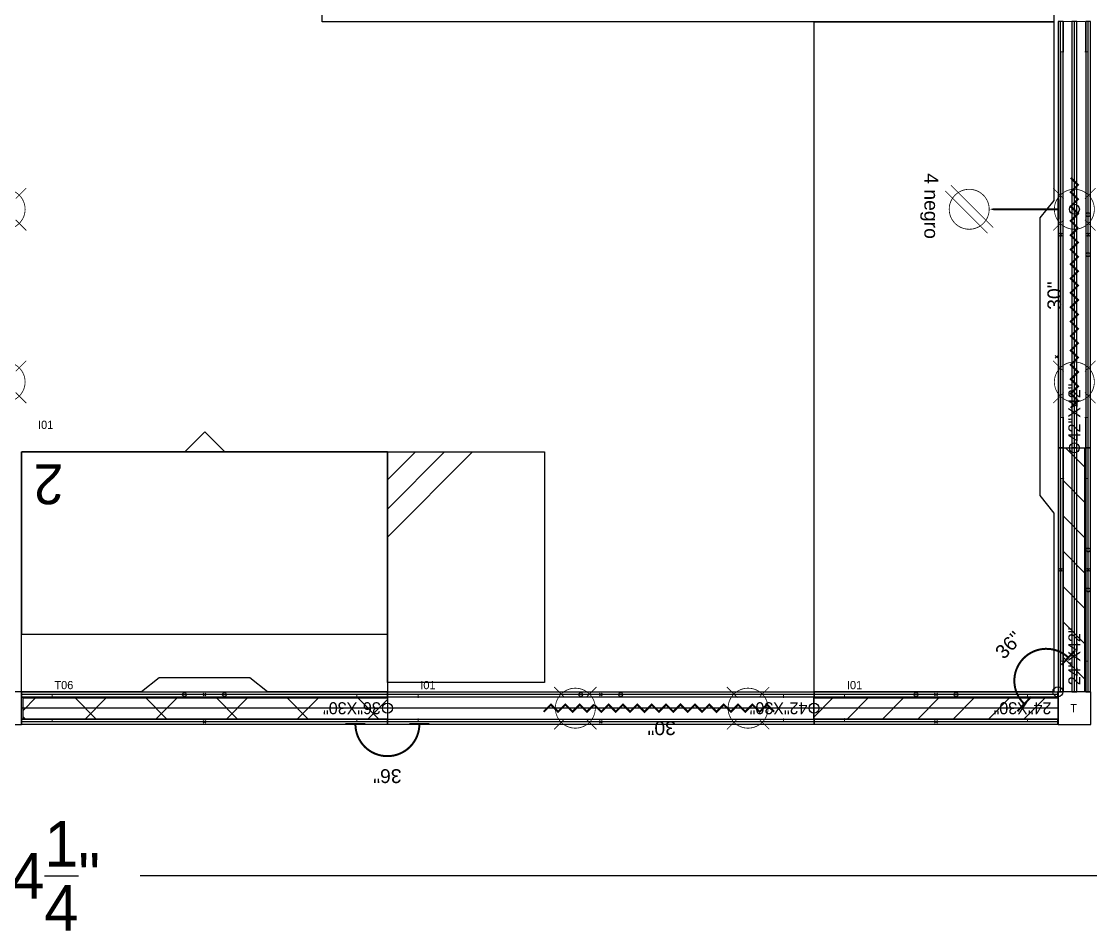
# Model space of a CAD drawing. Header units: inches. Extents: x 126 to 13186, y 9 to 361.
# Drawn here: x 8023.7 to 8129, y 21.4 to 110.9 of the extents above; entities that cross this region are included whole.
import ezdxf
from ezdxf.enums import TextEntityAlignment as Align

# ---------------------------------------------------------------- set-up
doc = ezdxf.new("R2010")
doc.units = ezdxf.units.IN
doc.header["$MEASUREMENT"] = 0
for name, color, linetype in [('DD2D', 7, 'Continuous'), ('DD2D_Geometry', 7, 'Continuous'), ('ELECTRI', 7, 'Continuous'), ('ENFASIS NEW', 7, 'Continuous'), ('Id Unión', 7, 'Continuous'), ('LATEFILE', 7, 'Continuous'), ('LATFILE', 7, 'Continuous'), ('LF', 7, 'Continuous'), ('PV-26D', 7, 'Continuous'), ('S7000', 7, 'Continuous'), ('TEXT HARNESS', 7, 'Continuous')]:
    doc.layers.add(name, color=color, linetype=linetype)
doc.styles.add('ARIAL', font='arial.ttf')
doc.styles.get("Standard").update_dxf_attribs({"font": 'stylu.ttf'})
doc.dimstyles.get("Standard").update_dxf_attribs({"dimscale": 25, "dimtxt": 0.18, "dimasz": 0.18, "dimexe": 0.18, "dimexo": 0.0625, "dimgap": 0.09, "dimtad": 0, "dimtih": 1, "dimtoh": 1, "dimzin": 0, "dimdsep": 46, "dimlunit": 4, "dimtxsty": 'Standard', "dimcen": 0.09, "dimadec": 0, "dimazin": 0, "dimtfac": 1, "dimtofl": 0, "dimtmove": 0, "dimatfit": 3, "dimfxl": 1, "dimtolj": 1, "dimtzin": 0, "dimarcsym": 0})

# ---------------------------------------------------------------- blocks, each defined once
blk = doc.blocks.new('829030')
at = {"color": 1, "const_width": 0.002}
for points in [[(0.1385, 0.0265), (0.112, 0.053)], [(0.1915, 0.0265), (0.218, 0.053)], [(0.5705, 0.0265), (0.544, 0.053)], [(0.6235, 0.0265), (0.65, 0.053)], [(0.1385, -0.0265), (0.112, -0.053)], [(0.1915, -0.0265), (0.218, -0.053)], [(0.5705, -0.0265), (0.544, -0.053)], [(0.6235, -0.0265), (0.65, -0.053)]]:
    blk.add_lwpolyline(points, dxfattribs=at)
for points in [[(0.165, -0.05, -1), (0.165, 0.05, -1)], [(0.597, -0.05, 1), (0.597, 0.05, 1)]]:
    blk.add_lwpolyline(points, format="xyb", close=True, dxfattribs=at)
at = {"color": 1}
for points in [[(0.1, 0.009, 0.005, 0.005, 0), (0.118, -0.009, 0.005, 0.005, 0), (0.136, 0.009, 0.005, 0.005, 0), (0.154, -0.009, 0.005, 0.005, 0), (0.172, 0.009, 0.005, 0.005, 0), (0.19, -0.009, 0.005, 0.005, 0), (0.208, 0.009, 0.005, 0.005, 0), (0.226, -0.009, 0.005, 0.005, 0), (0.244, 0.009, 0.005, 0.005, 0), (0.262, -0.009, 0.005, 0.005, 0), (0.28, 0.009, 0.005, 0.005, 0), (0.298, -0.009, 0.005, 0.005, 0), (0.316, 0.009, 0.005, 0.005, 0), (0.334, -0.009, 0.005, 0.005, 0), (0.352, 0.009, 0.005, 0.005, 0), (0.37, -0.009, 0.005, 0.005, 0), (0.388, 0.009, 0.005, 0.005, 0), (0.406, -0.009, 0.005, 0.005, 0), (0.424, 0.009, 0.005, 0.005, 0), (0.442, -0.009, 0.005, 0.005, 0), (0.46, 0.009, 0.005, 0.005, 0), (0.478, -0.009, 0.005, 0.005, 0), (0.496, 0.009, 0.005, 0.005, 0), (0.514, -0.009, 0.005, 0.005, 0), (0.532, 0.009, 0.005, 0.005, 0), (0.55, -0.009, 0, 0, 0)], [(0.676, 0.009, 0.005, 0.005, 0), (0.658, -0.009, 0.005, 0.005, 0), (0.64, 0.009, 0.005, 0.005, 0), (0.622, -0.009, 0.005, 0.005, 0), (0.604, 0.009, 0.005, 0.005, 0), (0.586, -0.009, 0.005, 0.005, 0), (0.568, 0.009, 0.005, 0.005, 0), (0.55, -0.009, 0, 0, 0)]]:
    blk.add_lwpolyline(points, format="xyseb", dxfattribs=at)
blk.add_circle((0, 0), 0.0125, dxfattribs=at)
blk.add_point((0, 0), dxfattribs=at)
at = {"layer": 'TEXT HARNESS', "color": 1, "style": 'ARIAL'}
blk.add_text('30"', height=0.03469, dxfattribs=at).set_placement((0.381, 0.05), align=Align.MIDDLE)
blk = doc.blocks.new('817736')
at = {"color": 3, "const_width": 0.005}
blk.add_lwpolyline([(0.08, 0.04, 1), (-0.08, 0.04)], format="xyb", dxfattribs=at)
for points in [[(-0.055, 0.04), (-0.105, 0.04)], [(0.055, 0.04), (0.105, 0.04)]]:
    blk.add_lwpolyline(points, dxfattribs=at)
at = {"color": 3}
blk.add_circle((0, 0), 0.0125, dxfattribs=at)
blk.add_point((0, 0), dxfattribs=at)
at = {"layer": 'TEXT HARNESS', "color": 3, "style": 'ARIAL'}
blk.add_text('36"', height=0.03469, dxfattribs=at).set_placement((0, 0.17), align=Align.MIDDLE)
blk = doc.blocks.new('8065E4C')
at = {"color": 1, "const_width": 0.005}
blk.add_lwpolyline([(0.025, -0.04), (-0.025, -0.04)], dxfattribs=at)
at = {"color": 1}
for points in [[(0, -0.04, 0.005, 0.005, 0), (0, -0.165, 0.025, 0, 0), (0, -0.2114, 0, 0, 0)], [(-0.0601, -0.309, 0.002, 0.002, 0), (0.046, -0.2029, 0.002, 0.002, 0)], [(-0.046, -0.3231, 0.002, 0.002, 0), (0.0601, -0.217, 0.002, 0.002, 0)]]:
    blk.add_lwpolyline(points, format="xyseb", dxfattribs=at)
at = {"color": 1, "const_width": 0.002}
blk.add_lwpolyline([(-0.05, -0.263, -1), (0.05, -0.263, -1)], format="xyb", close=True, dxfattribs=at)
at = {"color": 1}
blk.add_circle((0, 0), 0.0125, dxfattribs=at)
blk.add_point((0, 0), dxfattribs=at)
at = {"layer": 'TEXT HARNESS', "color": 1, "style": 'ARIAL'}
blk.add_text('4 negro', height=0.03469, dxfattribs=at).set_placement((-0.0081, -0.363), align=Align.MIDDLE)
blk = doc.blocks.new('*X45')
at = {"color": 0}
for p, q in [((45.2092, -47.6869), (45.2569, -47.6392)), ((45.2923, -47.6922), (45.3453, -47.6392)), ((45.3807, -47.6922), (45.4337, -47.6392)), ((45.4691, -47.6922), (45.5221, -47.6392)), ((45.5575, -47.6922), (45.6105, -47.6392)), ((45.6459, -47.6922), (45.6989, -47.6392)), ((45.7343, -47.6922), (45.7873, -47.6392))]:
    blk.add_line(p, q, dxfattribs=at)
blk = doc.blocks.new('806224')
at = {"color": 1}
for p, q in [((-0.6104, 0), (0, 0)), ((-0.6104, -0.053), (-0.6104, 0)), ((0, 0), (0, -0.053)), ((0, -0.053), (-0.6104, -0.053))]:
    blk.add_line(p, q, dxfattribs=at)
blk.add_blockref('*X45', (-45.8197, 47.6392), dxfattribs=at)
blk = doc.blocks.new('DD40102466AB')
at = {"color": 1}
for p, q in [((0.0035, -0.0035), (-0.0035, 0.0035)), ((0.0035, 0.0035), (-0.0035, -0.0035))]:
    blk.add_line(p, q, dxfattribs=at)
blk.add_lwpolyline([(-0.3472, -0.0417), (0.3472, -0.0417), (0.391, -0.0067), (0.838, -0.0067), (0.838, -0.6067), (-0.838, -0.6067), (-0.838, -0.0067), (-0.391, -0.0067)], close=True)
blk.add_point((0, 0))
blk.add_point((0, 0))
blk.add_point((0, 0), dxfattribs=at)
blk = doc.blocks.new('DD40102442AB')
at = {"color": 1}
for p, q in [((0.0035, -0.0035), (-0.0035, 0.0035)), ((0.0035, 0.0035), (-0.0035, -0.0035))]:
    blk.add_line(p, q, dxfattribs=at)
blk.add_point((0, 0))
blk.add_point((0, 0))
blk.add_point((0, 0), dxfattribs=at)
blk = doc.blocks.new('S7012')
for p, q in [((0.18, -0.577), (0.393, -0.364)), ((0.25, -0.577), (0.393, -0.434)), ((0.323, -0.577), (0.393, -0.507))]:
    blk.add_line(p, q)
blk.add_lwpolyline([(0, 0), (0.393, 0), (0.393, -0.577), (0, -0.577)], close=True)
blk = doc.blocks.new('LF4023627S')
for p, q in [((0, 0), (0.914, 0)), ((0, -0.457), (0.914, -0.457))]:
    blk.add_line(p, q)
at = {"layer": 'LATEFILE'}
for p, q in [((0, -0.457), (0, 0)), ((0.914, 0), (0.914, -0.457))]:
    blk.add_line(p, q, dxfattribs=at)
blk.add_lwpolyline([(0.407, -0.457), (0.457, -0.507), (0.507, -0.457)], close=True, dxfattribs=at)
at = {"layer": 'LATFILE', "insert": (0.8103, -0.3262), "char_height": 0.1, "width": 0.07696, "attachment_point": 1}
blk.add_mtext('2', dxfattribs=at)
blk = doc.blocks.new('DD40123072AB')
for p, q in [((-0.915, -0.7687), (-0.915, -0.0067)), ((-0.915, -0.0067), (0.915, -0.0067)), ((0.915, -0.0067), (0.915, -0.7687)), ((0.915, -0.7687), (-0.915, -0.7687))]:
    blk.add_line(p, q)
at = {"layer": 'PV-26D'}
for p, q in [((-0.8345, -0.0687), (-0.8345, -0.1107)), ((-0.8335, -0.0687), (-0.8345, -0.0687)), ((-0.8335, -0.1107), (-0.8335, -0.0687)), ((-0.7385, -0.0627), (-0.8285, -0.0627)), ((-0.8285, -0.0637), (-0.8285, -0.0627)), ((-0.8285, -0.0637), (-0.7385, -0.0637)), ((-0.7385, -0.0637), (-0.7385, -0.0627)), ((-0.7335, -0.0687), (-0.7335, -0.1107)), ((-0.7335, -0.0687), (-0.7325, -0.0687)), ((-0.7325, -0.1107), (-0.7325, -0.0687)), ((0.7325, -0.1107), (0.7325, -0.0687)), ((0.7335, -0.0687), (0.7325, -0.0687)), ((0.7335, -0.0687), (0.7335, -0.1107)), ((0.7385, -0.0627), (0.8285, -0.0627)), ((0.7385, -0.0637), (0.7385, -0.0627)), ((0.8285, -0.0637), (0.7385, -0.0637)), ((0.8285, -0.0637), (0.8285, -0.0627)), ((0.8335, -0.1107), (0.8335, -0.0687)), ((0.8335, -0.0687), (0.8345, -0.0687)), ((0.8345, -0.0687), (0.8345, -0.1107)), ((-0.8212, -0.1009), (-0.8212, -0.1157)), ((-0.8212, -0.1009), (-0.8175, -0.1009)), ((-0.8175, -0.1167), (-0.8175, -0.1009)), ((-0.7527, -0.094), (-0.8143, -0.094)), ((-0.8143, -0.094), (-0.8143, -0.0977)), ((-0.8143, -0.0977), (-0.7527, -0.0977)), ((-0.7527, -0.094), (-0.7527, -0.0977)), ((-0.7495, -0.1009), (-0.7495, -0.1167)), ((-0.7458, -0.1009), (-0.7495, -0.1009)), ((-0.7458, -0.1157), (-0.7458, -0.1009)), ((0.7458, -0.1157), (0.7458, -0.1009)), ((0.7458, -0.1009), (0.7495, -0.1009)), ((0.7495, -0.1009), (0.7495, -0.1167)), ((0.7527, -0.094), (0.8143, -0.094)), ((0.7527, -0.094), (0.7527, -0.0977)), ((0.8143, -0.0977), (0.7527, -0.0977)), ((0.8143, -0.094), (0.8143, -0.0977)), ((0.8175, -0.1167), (0.8175, -0.1009)), ((0.8212, -0.1009), (0.8175, -0.1009)), ((0.8212, -0.1009), (0.8212, -0.1157)), ((-0.8335, -0.1107), (-0.8345, -0.1107)), ((-0.8212, -0.1157), (-0.8285, -0.1157)), ((-0.8285, -0.1157), (-0.8285, -0.1167)), ((-0.8285, -0.1167), (-0.8175, -0.1167)), ((-0.7495, -0.1117), (-0.8175, -0.1117)), ((-0.7495, -0.1119), (-0.8175, -0.1119)), ((-0.8175, -0.1124), (-0.7495, -0.1124)), ((-0.7495, -0.1161), (-0.8175, -0.1161)), ((-0.8175, -0.1166), (-0.7495, -0.1166)), ((-0.7495, -0.1167), (-0.8175, -0.1167)), ((-0.7495, -0.1167), (-0.7385, -0.1167)), ((-0.7385, -0.1157), (-0.7458, -0.1157)), ((-0.7385, -0.1157), (-0.7385, -0.1167)), ((-0.7335, -0.1107), (-0.7325, -0.1107)), ((0.7335, -0.1107), (0.7325, -0.1107)), ((0.7385, -0.1157), (0.7458, -0.1157)), ((0.7385, -0.1157), (0.7385, -0.1167)), ((0.7495, -0.1167), (0.7385, -0.1167)), ((0.7495, -0.1117), (0.8175, -0.1117)), ((0.7495, -0.1119), (0.8175, -0.1119)), ((0.8175, -0.1124), (0.7495, -0.1124)), ((0.7495, -0.1161), (0.8175, -0.1161)), ((0.8175, -0.1166), (0.7495, -0.1166)), ((0.7495, -0.1167), (0.8175, -0.1167)), ((0.8285, -0.1167), (0.8175, -0.1167)), ((0.8212, -0.1157), (0.8285, -0.1157)), ((0.8285, -0.1157), (0.8285, -0.1167)), ((0.8335, -0.1107), (0.8345, -0.1107))]:
    blk.add_line(p, q, dxfattribs=at)
at = {"layer": 'PV-26D', "extrusion": (0, 0, -1)}
for centre, radius, start, end in [((0.8285, -0.0687), 0.006, 0, 90), ((0.7385, -0.0687), 0.006, 90, 180), ((-0.7385, -0.0687), 0.006, 0, 90), ((-0.8285, -0.0687), 0.006, 90, 180), ((0.8143, -0.1009), 0.00691, 0, 90), ((0.7527, -0.1009), 0.00691, 90, 180), ((-0.7527, -0.1009), 0.00691, 0, 90), ((-0.8143, -0.1009), 0.00691, 90, 180), ((0.8285, -0.1107), 0.006, 270, 0), ((0.7385, -0.1107), 0.006, 180, 270), ((-0.7385, -0.1107), 0.006, 270, 0), ((-0.8285, -0.1107), 0.006, 180, 270)]:
    blk.add_arc(centre, radius, start, end, dxfattribs=at)
at = {"layer": 'PV-26D'}
for centre, radius, start, end in [((-0.8285, -0.0687), 0.005, 90, 180), ((-0.7385, -0.0687), 0.005, 0, 90), ((0.7385, -0.0687), 0.005, 90, 180), ((0.8285, -0.0687), 0.005, 0, 90), ((-0.8143, -0.1009), 0.00318, 90, 180), ((-0.7527, -0.1009), 0.00318, 0, 90), ((0.7527, -0.1009), 0.00318, 90, 180), ((0.8143, -0.1009), 0.00318, 0, 90), ((-0.8285, -0.1107), 0.005, 180, 270), ((-0.7385, -0.1107), 0.005, 270, 0), ((0.7385, -0.1107), 0.005, 180, 270), ((0.8285, -0.1107), 0.005, 270, 0)]:
    blk.add_arc(centre, radius, start, end, dxfattribs=at)
for points in [[(-0.8175, -0.1167), (-0.8197, -0.1167), (-0.8212, -0.1163), (-0.8212, -0.1157)], [(-0.7458, -0.1157), (-0.7458, -0.1163), (-0.7473, -0.1167), (-0.7495, -0.1167)], [(0.7458, -0.1157), (0.7458, -0.1163), (0.7473, -0.1167), (0.7495, -0.1167)], [(0.8175, -0.1167), (0.8197, -0.1167), (0.8212, -0.1163), (0.8212, -0.1157)]]:
    blk.add_rational_spline(points, [1, 0.804737854124, 0.804737854124, 1], degree=3, dxfattribs=at)
blk = doc.blocks.new('*X50')
at = {"color": 0}
for p, q in [((7.7859, 5.311), (7.8173, 5.3424)), ((7.9688, 5.2894), (7.9158, 5.3424)), ((7.9411, 5.2894), (7.9941, 5.3424)), ((8.1456, 5.2894), (8.0926, 5.3424)), ((8.1179, 5.2894), (8.1709, 5.3424)), ((8.3224, 5.2894), (8.2694, 5.3424)), ((8.2946, 5.2894), (8.3476, 5.3424)), ((8.4992, 5.2894), (8.4462, 5.3424)), ((8.4714, 5.2894), (8.5244, 5.3424)), ((8.6759, 5.2894), (8.6229, 5.3424)), ((8.6482, 5.2894), (8.6971, 5.3384)), ((7.792, 5.2894), (7.7859, 5.2956))]:
    blk.add_line(p, q, dxfattribs=at)
blk = doc.blocks.new('808636')
at = {"color": 5}
for p, q in [((-0.9112, 0), (0, 0)), ((-0.9112, -0.053), (-0.9112, 0)), ((0, 0), (0, -0.053)), ((0, -0.053), (-0.9112, -0.053))]:
    blk.add_line(p, q, dxfattribs=at)
blk.add_blockref('*X50', (-8.6971, -5.3424), dxfattribs=at)
blk = doc.blocks.new('DD40102436AB')
at = {"color": 1}
for p, q in [((0.0035, -0.0035), (-0.0035, 0.0035)), ((0.0035, 0.0035), (-0.0035, -0.0035))]:
    blk.add_line(p, q, dxfattribs=at)
blk.add_lwpolyline([(-0.1137, -0.0417), (0.1137, -0.0417), (0.1575, -0.0067), (0.4575, -0.0067), (0.4575, -0.6067), (-0.4575, -0.6067), (-0.4575, -0.0067), (-0.1575, -0.0067)], close=True)
blk.add_point((0, 0))
blk.add_point((0, 0))
blk.add_point((0, 0), dxfattribs=at)
blk = doc.blocks.new('DD101024422D')
at = {"color": 1, "linetype": 'Continuous', "lineweight": 0}
for p, q in [((0.0017, 0.0275), (0.0218, 0.0275)), ((0.002, 0.0275), (0.0215, 0.0275)), ((0.0747, 0.0275), (0.0215, 0.0275)), ((0.0747, 0.0275), (0.075, 0.0275)), ((0.0765, 0.026), (0.0765, 0.0343)), ((0.5335, 0.0343), (0.0765, 0.0343)), ((0.5335, 0.0343), (0.5335, 0.026)), ((0.5353, 0.0275), (0.535, 0.0275)), ((0.5353, 0.0275), (0.5885, 0.0275)), ((0.6083, 0.0275), (0.5882, 0.0275)), ((0.608, 0.0275), (0.5885, 0.0275)), ((0, -0.0255), (0, 0.0255)), ((0.61, -0.0255), (0.61, 0.0255)), ((0.0765, -0.0343), (0.0765, -0.026)), ((0.5335, -0.026), (0.5335, -0.0343)), ((0.025, -0.0275), (0.002, -0.0275)), ((0.025, -0.0275), (0.0747, -0.0275)), ((0.0747, -0.0275), (0.075, -0.0275)), ((0.5335, -0.0343), (0.0765, -0.0343)), ((0.5353, -0.0275), (0.535, -0.0275)), ((0.585, -0.0275), (0.5353, -0.0275)), ((0.585, -0.0275), (0.608, -0.0275))]:
    blk.add_line(p, q, dxfattribs=at)
at = {"color": 1}
for p, q in [((0.3015, 0.0379), (0.3085, 0.0308)), ((0.3015, 0.0308), (0.3085, 0.0379)), ((0.3015, -0.0379), (0.3085, -0.0308)), ((0.3015, -0.0308), (0.3085, -0.0379))]:
    blk.add_line(p, q, dxfattribs=at)
for centre in [(0.255, -0.0343), (0.355, -0.0343)]:
    blk.add_circle(centre, 0.005, dxfattribs=at)
at = {"color": 1, "linetype": 'Continuous', "lineweight": 0}
for centre, radius, start, end in [((0.002, 0.0255), 0.00203, 90, 180), ((0.075, 0.026), 0.00151, 10.021, 90), ((0.535, 0.026), 0.00151, 90, 169.979), ((0.608, 0.0255), 0.00203, 0, 90), ((0.075, 0.026), 0.00151, 0, 10.021), ((0.535, 0.026), 0.00151, 169.979, 180), ((0.535, 0.026), 0.00151, 169.979, 180), ((0.002, -0.0255), 0.00203, 180, 270), ((0.075, -0.026), 0.00151, 270, 349.979), ((0.075, -0.026), 0.00151, 349.979, 0), ((0.535, -0.026), 0.00151, 180, 190.021), ((0.535, -0.026), 0.00151, 180, 190.021), ((0.535, -0.026), 0.00151, 190.021, 270), ((0.608, -0.0255), 0.00203, 270, 0)]:
    blk.add_arc(centre, radius, start, end, dxfattribs=at)
at = {"color": 1}
for p in [(0.305, 0.0343), (0.305, -0.0343)]:
    blk.add_point(p, dxfattribs=at)
at = {"insert": (0.0165, 0.0151), "char_height": 0.03, "attachment_point": 1}
blk.add_mtext_dynamic_manual_height_columns('24"X42"', width=75.494015, gutter_width=12.5, heights=[0], dxfattribs=at)
blk = doc.blocks.new('SPACE_DD10102442')
blk.add_blockref('DD101024422D', (0, 0))
blk = doc.blocks.new('DD101042422D')
at = {"color": 1, "linetype": 'Continuous', "lineweight": 0}
for p, q in [((0.0017, 0.0275), (0.0218, 0.0275)), ((0.002, 0.0275), (0.0215, 0.0275)), ((0.0747, 0.0275), (0.0215, 0.0275)), ((0.0747, 0.0275), (0.075, 0.0275)), ((0.0765, 0.026), (0.0765, 0.0343)), ((0.9905, 0.0343), (0.0765, 0.0343)), ((0.9905, 0.0343), (0.9905, 0.026)), ((0.9923, 0.0275), (0.992, 0.0275)), ((0.9923, 0.0275), (1.0455, 0.0275)), ((1.0653, 0.0275), (1.0452, 0.0275)), ((1.065, 0.0275), (1.0455, 0.0275)), ((0, -0.0255), (0, 0.0255)), ((1.067, -0.0255), (1.067, 0.0255)), ((0.0765, -0.0343), (0.0765, -0.026)), ((0.9905, -0.026), (0.9905, -0.0343)), ((0.025, -0.0275), (0.002, -0.0275)), ((0.025, -0.0275), (0.0747, -0.0275)), ((0.0747, -0.0275), (0.075, -0.0275)), ((0.9905, -0.0343), (0.0765, -0.0343)), ((0.9923, -0.0275), (0.992, -0.0275)), ((1.042, -0.0275), (0.9923, -0.0275)), ((1.042, -0.0275), (1.065, -0.0275))]:
    blk.add_line(p, q, dxfattribs=at)
at = {"color": 1}
for p, q in [((0.53, 0.0379), (0.537, 0.0308)), ((0.53, 0.0308), (0.537, 0.0379)), ((0.53, -0.0379), (0.537, -0.0308)), ((0.53, -0.0308), (0.537, -0.0379))]:
    blk.add_line(p, q, dxfattribs=at)
for centre in [(0.4835, -0.0343), (0.5835, -0.0343)]:
    blk.add_circle(centre, 0.005, dxfattribs=at)
at = {"color": 1, "linetype": 'Continuous', "lineweight": 0}
for centre, radius, start, end in [((0.002, 0.0255), 0.00203, 90, 180), ((0.075, 0.026), 0.00151, 10.021, 90), ((0.992, 0.026), 0.00151, 90, 169.979), ((1.065, 0.0255), 0.00203, 0, 90), ((0.075, 0.026), 0.00151, 0, 10.021), ((0.992, 0.026), 0.00151, 169.979, 180), ((0.992, 0.026), 0.00151, 169.979, 180), ((0.002, -0.0255), 0.00203, 180, 270), ((0.075, -0.026), 0.00151, 270, 349.979), ((0.075, -0.026), 0.00151, 349.979, 0), ((0.992, -0.026), 0.00151, 180, 190.021), ((0.992, -0.026), 0.00151, 180, 190.021), ((0.992, -0.026), 0.00151, 190.021, 270), ((1.065, -0.0255), 0.00203, 270, 0)]:
    blk.add_arc(centre, radius, start, end, dxfattribs=at)
at = {"color": 1}
for p in [(0.5335, 0.0343), (0.5335, -0.0343)]:
    blk.add_point(p, dxfattribs=at)
at = {"insert": (0.0165, 0.0151), "char_height": 0.03, "attachment_point": 1}
blk.add_mtext_dynamic_manual_height_columns('42"X42"', width=75.494015, gutter_width=12.5, heights=[0], dxfattribs=at)
blk = doc.blocks.new('SPACE_DD10104242')
blk.add_blockref('DD101042422D', (0, 0))
blk = doc.blocks.new('DD101024302D')
at = {"color": 6, "linetype": 'Continuous', "lineweight": 0}
for p, q in [((0.0017, 0.0275), (0.0218, 0.0275)), ((0.002, 0.0275), (0.0215, 0.0275)), ((0.0747, 0.0275), (0.0215, 0.0275)), ((0.0747, 0.0275), (0.075, 0.0275)), ((0.0765, 0.026), (0.0765, 0.0343)), ((0.5335, 0.0343), (0.0765, 0.0343)), ((0.5335, 0.0343), (0.5335, 0.026)), ((0.5353, 0.0275), (0.535, 0.0275)), ((0.5353, 0.0275), (0.5885, 0.0275)), ((0.6083, 0.0275), (0.5882, 0.0275)), ((0.608, 0.0275), (0.5885, 0.0275)), ((0, -0.0255), (0, 0.0255)), ((0.61, -0.0255), (0.61, 0.0255)), ((0.0765, -0.0343), (0.0765, -0.026)), ((0.5335, -0.026), (0.5335, -0.0343)), ((0.025, -0.0275), (0.002, -0.0275)), ((0.025, -0.0275), (0.0747, -0.0275)), ((0.0747, -0.0275), (0.075, -0.0275)), ((0.5335, -0.0343), (0.0765, -0.0343)), ((0.5353, -0.0275), (0.535, -0.0275)), ((0.585, -0.0275), (0.5353, -0.0275)), ((0.585, -0.0275), (0.608, -0.0275))]:
    blk.add_line(p, q, dxfattribs=at)
at = {"color": 6}
for p, q in [((0.3015, 0.0379), (0.3085, 0.0308)), ((0.3015, 0.0308), (0.3085, 0.0379)), ((0.3015, -0.0379), (0.3085, -0.0308)), ((0.3015, -0.0308), (0.3085, -0.0379))]:
    blk.add_line(p, q, dxfattribs=at)
for centre in [(0.255, -0.0343), (0.355, -0.0343)]:
    blk.add_circle(centre, 0.005, dxfattribs=at)
at = {"color": 6, "linetype": 'Continuous', "lineweight": 0}
for centre, radius, start, end in [((0.002, 0.0255), 0.00203, 90, 180), ((0.075, 0.026), 0.00151, 10.021, 90), ((0.535, 0.026), 0.00151, 90, 169.979), ((0.608, 0.0255), 0.00203, 0, 90), ((0.075, 0.026), 0.00151, 0, 10.021), ((0.535, 0.026), 0.00151, 169.979, 180), ((0.535, 0.026), 0.00151, 169.979, 180), ((0.002, -0.0255), 0.00203, 180, 270), ((0.075, -0.026), 0.00151, 270, 349.979), ((0.075, -0.026), 0.00151, 349.979, 0), ((0.535, -0.026), 0.00151, 180, 190.021), ((0.535, -0.026), 0.00151, 180, 190.021), ((0.535, -0.026), 0.00151, 190.021, 270), ((0.608, -0.0255), 0.00203, 270, 0)]:
    blk.add_arc(centre, radius, start, end, dxfattribs=at)
at = {"color": 6}
for p in [(0.305, 0.0343), (0.305, -0.0343)]:
    blk.add_point(p, dxfattribs=at)
at = {"insert": (0.0165, 0.0151), "char_height": 0.03, "attachment_point": 1}
blk.add_mtext_dynamic_manual_height_columns('24"X30"', width=75.494015, gutter_width=12.5, heights=[0], dxfattribs=at)
blk = doc.blocks.new('SPACE_DD10102430')
blk.add_blockref('DD101024302D', (0, 0))
blk = doc.blocks.new('DD101042302D')
at = {"color": 6, "linetype": 'Continuous', "lineweight": 0}
for p, q in [((0.0017, 0.0275), (0.0218, 0.0275)), ((0.002, 0.0275), (0.0215, 0.0275)), ((0.0747, 0.0275), (0.0215, 0.0275)), ((0.0747, 0.0275), (0.075, 0.0275)), ((0.0765, 0.026), (0.0765, 0.0343)), ((0.9905, 0.0343), (0.0765, 0.0343)), ((0.9905, 0.0343), (0.9905, 0.026)), ((0.9923, 0.0275), (0.992, 0.0275)), ((0.9923, 0.0275), (1.0455, 0.0275)), ((1.0653, 0.0275), (1.0452, 0.0275)), ((1.065, 0.0275), (1.0455, 0.0275)), ((0, -0.0255), (0, 0.0255)), ((1.067, -0.0255), (1.067, 0.0255)), ((0.0765, -0.0343), (0.0765, -0.026)), ((0.9905, -0.026), (0.9905, -0.0343)), ((0.025, -0.0275), (0.002, -0.0275)), ((0.025, -0.0275), (0.0747, -0.0275)), ((0.0747, -0.0275), (0.075, -0.0275)), ((0.9905, -0.0343), (0.0765, -0.0343)), ((0.9923, -0.0275), (0.992, -0.0275)), ((1.042, -0.0275), (0.9923, -0.0275)), ((1.042, -0.0275), (1.065, -0.0275))]:
    blk.add_line(p, q, dxfattribs=at)
at = {"color": 6}
for p, q in [((0.53, 0.0379), (0.537, 0.0308)), ((0.53, 0.0308), (0.537, 0.0379)), ((0.53, -0.0379), (0.537, -0.0308)), ((0.53, -0.0308), (0.537, -0.0379))]:
    blk.add_line(p, q, dxfattribs=at)
for centre in [(0.4835, -0.0343), (0.5835, -0.0343)]:
    blk.add_circle(centre, 0.005, dxfattribs=at)
at = {"color": 6, "linetype": 'Continuous', "lineweight": 0}
for centre, radius, start, end in [((0.002, 0.0255), 0.00203, 90, 180), ((0.075, 0.026), 0.00151, 10.021, 90), ((0.992, 0.026), 0.00151, 90, 169.979), ((1.065, 0.0255), 0.00203, 0, 90), ((0.075, 0.026), 0.00151, 0, 10.021), ((0.992, 0.026), 0.00151, 169.979, 180), ((0.992, 0.026), 0.00151, 169.979, 180), ((0.002, -0.0255), 0.00203, 180, 270), ((0.075, -0.026), 0.00151, 270, 349.979), ((0.075, -0.026), 0.00151, 349.979, 0), ((0.992, -0.026), 0.00151, 180, 190.021), ((0.992, -0.026), 0.00151, 180, 190.021), ((0.992, -0.026), 0.00151, 190.021, 270), ((1.065, -0.0255), 0.00203, 270, 0)]:
    blk.add_arc(centre, radius, start, end, dxfattribs=at)
at = {"color": 6}
for p in [(0.5335, 0.0343), (0.5335, -0.0343)]:
    blk.add_point(p, dxfattribs=at)
at = {"insert": (0.0165, 0.0151), "char_height": 0.03, "attachment_point": 1}
blk.add_mtext_dynamic_manual_height_columns('42"X30"', width=75.494015, gutter_width=12.5, heights=[0], dxfattribs=at)
blk = doc.blocks.new('SPACE_DD10104230')
blk.add_blockref('DD101042302D', (0, 0))
blk = doc.blocks.new('DD101036302D')
at = {"color": 6, "linetype": 'Continuous', "lineweight": 0}
for p, q in [((0.0017, 0.0275), (0.0218, 0.0275)), ((0.002, 0.0275), (0.0215, 0.0275)), ((0.0747, 0.0275), (0.0215, 0.0275)), ((0.0747, 0.0275), (0.075, 0.0275)), ((0.0765, 0.026), (0.0765, 0.0343)), ((0.8385, 0.0343), (0.0765, 0.0343)), ((0.8385, 0.0343), (0.8385, 0.026)), ((0.8403, 0.0275), (0.84, 0.0275)), ((0.8403, 0.0275), (0.8935, 0.0275)), ((0.9133, 0.0275), (0.8932, 0.0275)), ((0.913, 0.0275), (0.8935, 0.0275)), ((0, -0.0255), (0, 0.0255)), ((0.915, -0.0255), (0.915, 0.0255)), ((0.0765, -0.0343), (0.0765, -0.026)), ((0.8385, -0.026), (0.8385, -0.0343)), ((0.025, -0.0275), (0.002, -0.0275)), ((0.025, -0.0275), (0.0747, -0.0275)), ((0.0747, -0.0275), (0.075, -0.0275)), ((0.8385, -0.0343), (0.0765, -0.0343)), ((0.8403, -0.0275), (0.84, -0.0275)), ((0.89, -0.0275), (0.8403, -0.0275)), ((0.89, -0.0275), (0.913, -0.0275))]:
    blk.add_line(p, q, dxfattribs=at)
at = {"color": 6}
for p, q in [((0.454, 0.0379), (0.461, 0.0308)), ((0.454, 0.0308), (0.461, 0.0379)), ((0.454, -0.0379), (0.461, -0.0308)), ((0.454, -0.0308), (0.461, -0.0379))]:
    blk.add_line(p, q, dxfattribs=at)
for centre in [(0.4075, -0.0343), (0.5075, -0.0343)]:
    blk.add_circle(centre, 0.005, dxfattribs=at)
at = {"color": 6, "linetype": 'Continuous', "lineweight": 0}
for centre, radius, start, end in [((0.002, 0.0255), 0.00203, 90, 180), ((0.075, 0.026), 0.00151, 10.021, 90), ((0.84, 0.026), 0.00151, 90, 169.979), ((0.913, 0.0255), 0.00203, 0, 90), ((0.075, 0.026), 0.00151, 0, 10.021), ((0.84, 0.026), 0.00151, 169.979, 180), ((0.84, 0.026), 0.00151, 169.979, 180), ((0.002, -0.0255), 0.00203, 180, 270), ((0.075, -0.026), 0.00151, 270, 349.979), ((0.075, -0.026), 0.00151, 349.979, 0), ((0.84, -0.026), 0.00151, 180, 190.021), ((0.84, -0.026), 0.00151, 180, 190.021), ((0.84, -0.026), 0.00151, 190.021, 270), ((0.913, -0.0255), 0.00203, 270, 0)]:
    blk.add_arc(centre, radius, start, end, dxfattribs=at)
at = {"color": 6}
for p in [(0.4575, 0.0343), (0.4575, -0.0343)]:
    blk.add_point(p, dxfattribs=at)
at = {"insert": (0.0165, 0.0151), "char_height": 0.03, "attachment_point": 1}
blk.add_mtext_dynamic_manual_height_columns('36"X30"', width=75.494015, gutter_width=12.5, heights=[0], dxfattribs=at)
blk = doc.blocks.new('SPACE_DD10103630')
blk.add_blockref('DD101036302D', (0, 0))
blk = doc.blocks.new('*D85')
at = {"color": 0, "lineweight": -2, "transparency": 16777216}
for p, q in [((7809.96, 40.11), (7809.96, 22.28)), ((8234.29, 40.11), (8234.29, 22.28)), ((7814.46, 26.78), (8008.85, 26.78)), ((8229.79, 26.78), (8035.4, 26.78))]:
    blk.add_line(p, q, dxfattribs=at)
at = {"color": 0, "transparency": 16777216}
for points in [[(7814.46, 27.53), (7814.46, 26.03), (7809.96, 26.78)], [(8229.79, 27.53), (8229.79, 26.03), (8234.29, 26.78)]]:
    blk.add_solid(points, dxfattribs=at)
at = {"layer": 'Defpoints', "color": 0, "transparency": 16777216}
for p in [(7809.96, 41.67), (8234.29, 41.67), (8234.29, 26.78)]:
    blk.add_point(p, dxfattribs=at)
at = {"color": 0, "transparency": 16777216, "insert": (8022.13, 26.78), "char_height": 4.5, "attachment_point": 5}
blk.add_mtext('\\A1;35\'-4{\\H1.000000x;\\S1/4;}"', dxfattribs=at)

msp = doc.modelspace()

# ---------------------------------------------------------------- linework, layer by layer
at = {"layer": 'DD2D'}
for p, q in [((8126.046, 68.919), (8126.046, 110.927)), ((8127.397, 68.919), (8127.397, 110.927)), ((8127.397, 68.919), (8127.397, 110.927)), ((8128.747, 68.919), (8128.747, 110.927)), ((8126.046, 44.903), (8126.046, 68.919)), ((8127.397, 68.919), (8127.397, 68.923)), ((8127.397, 44.903), (8127.397, 68.919)), ((8127.397, 44.903), (8127.397, 68.919)), ((8128.747, 44.903), (8128.747, 68.919)), ((8059.759, 44.639), (8023.735, 44.639)), ((8101.767, 44.639), (8059.759, 44.639)), ((8125.783, 44.639), (8101.767, 44.639)), ((8023.735, 43.289), (8023.731, 43.289)), ((8059.759, 43.289), (8023.735, 43.289)), ((8059.759, 43.289), (8059.755, 43.289)), ((8101.767, 43.289), (8059.759, 43.289)), ((8101.767, 43.289), (8101.763, 43.289)), ((8125.783, 43.289), (8101.767, 43.289)), ((8059.759, 41.938), (8023.735, 41.938)), ((8101.767, 41.938), (8059.759, 41.938)), ((8125.783, 41.938), (8101.767, 41.938))]:
    msp.add_line(p, q, dxfattribs=at)
at = {"layer": 'DD2D_Geometry'}
for points in [[(8126.283, 68.919), (8126.283, 110.927), (8125.81, 110.927), (8125.81, 68.919)], [(8127.633, 68.919), (8127.633, 110.927), (8127.161, 110.927), (8127.161, 68.919)], [(8128.983, 68.919), (8128.983, 110.927), (8128.511, 110.927), (8128.511, 68.919)], [(8126.283, 44.903), (8126.283, 68.919), (8125.81, 68.919), (8125.81, 44.903)], [(8127.633, 44.903), (8127.633, 68.919), (8127.161, 68.919), (8127.161, 44.903)], [(8127.397, 68.919), (8127.397, 68.919), (8127.397, 68.923), (8127.397, 68.923)], [(8128.983, 44.903), (8128.983, 68.919), (8128.511, 68.919), (8128.511, 44.903)], [(8023.735, 44.903), (8020.511, 44.903), (8020.511, 41.675), (8023.735, 41.675)], [(8059.759, 44.875), (8023.735, 44.875), (8023.735, 44.403), (8059.759, 44.403)], [(8101.767, 44.875), (8059.759, 44.875), (8059.759, 44.403), (8101.767, 44.403)], [(8125.783, 44.875), (8101.767, 44.875), (8101.767, 44.403), (8125.783, 44.403)], [(8129.011, 44.903), (8125.787, 44.903), (8125.787, 41.675), (8129.011, 41.675)], [(8059.755, 43.289), (8059.759, 43.289), (8059.759, 43.289), (8059.755, 43.289)], [(8101.763, 43.289), (8101.767, 43.289), (8101.767, 43.289), (8101.763, 43.289)], [(8059.759, 42.175), (8023.735, 42.175), (8023.735, 41.702), (8059.759, 41.702)], [(8101.767, 42.175), (8059.759, 42.175), (8059.759, 41.702), (8101.767, 41.702)], [(8125.783, 42.175), (8101.767, 42.175), (8101.767, 41.702), (8125.783, 41.702)]]:
    msp.add_lwpolyline(points, close=True, dxfattribs=at)

# ---------------------------------------------------------------- block references
at = {"layer": 'DD2D_Geometry', "xscale": 39.3700787401575, "yscale": 39.3700787401575, "zscale": 39.3700787401575}
for name, p, rotation in [('SPACE_DD10104242', (8127.397, 68.919), 90), ('SPACE_DD10102442', (8127.397, 44.903), 90), ('SPACE_DD10103630', (8059.759, 43.289), 179.9999999999999), ('SPACE_DD10104230', (8101.767, 43.289), 180), ('SPACE_DD10102430', (8125.783, 43.289), 180)]:
    msp.add_blockref(name, p, dxfattribs=dict(at, rotation=rotation))
at = {"layer": 'ELECTRI', "xscale": 39.3700787401575, "yscale": 39.3700787401575, "zscale": 39.3700787401575}
for name, p, rotation in [('8065E4C', (8127.395, 92.423), 270), ('829030', (8022.119, 68.919), 89.99999999999999), ('829030', (8127.395, 68.919), 89.99999999999999), ('806224', (8128.398, 44.903), 270), ('817736', (8020.501, 44.903), 46.49781631020287), ('817736', (8125.777, 44.903), 46.49781631020287), ('829030', (8101.765, 43.289), 180), ('817736', (8059.757, 43.289), 180)]:
    msp.add_blockref(name, p, dxfattribs=dict(at, rotation=rotation))
for name, p in [('808636', (8059.759, 44.292)), ('806224', (8125.781, 44.292))]:
    msp.add_blockref(name, p, dxfattribs=at)
at = {"layer": 'ENFASIS NEW', "xscale": 39.3700787401575, "yscale": 39.3700787401575, "zscale": 39.3700787401575}
msp.add_blockref('DD40123072AB', (8089.365, 141.153), dxfattribs=at)
for name, p, rotation in [('DD40102466AB', (8125.653, 77.897), 270), ('DD40102436AB', (8041.747, 44.641), 180), ('DD40102442AB', (8080.763, 44.641), 180)]:
    msp.add_blockref(name, p, dxfattribs=dict(at, rotation=rotation))
at = {"layer": 'LF', "xscale": 39.3700787401575, "yscale": 39.3700787401575, "zscale": 39.3700787401575, "rotation": 180}
msp.add_blockref('LF4023627S', (8059.759, 50.534), dxfattribs=at)
at = {"layer": 'S7000', "xscale": 39.3700787401575, "yscale": 39.3700787401575, "zscale": 39.3700787401575, "rotation": 180}
msp.add_blockref('S7012', (8075.231, 45.81), dxfattribs=at)

# ---------------------------------------------------------------- texts
at = {"layer": 'DD2D_Geometry'}
msp.add_text('T', height=0.807, dxfattribs=at).set_placement((8126.993, 42.885))
at = {"layer": 'Id Unión'}
for s, p in [('I01', (8025.36, 70.791)), ('T06', (8026.972, 45.159)), ('I01', (8062.996, 45.159)), ('I01', (8105.004, 45.159))]:
    msp.add_text(s, height=0.8071, dxfattribs=at).set_placement(p)

# ---------------------------------------------------------------- dimensions: what is measured, and where the dimension line sits
dim = msp.add_linear_dim(base=(8234.291, 26.782), p1=(7809.96, 41.675), p2=(8234.291, 41.675), dimstyle='Standard')
dim.commit()
dim.dimension.update_dxf_attribs({"geometry": '*D85', "text_midpoint": (8022.125, 26.782)})

doc.saveas('drawing.dxf')
